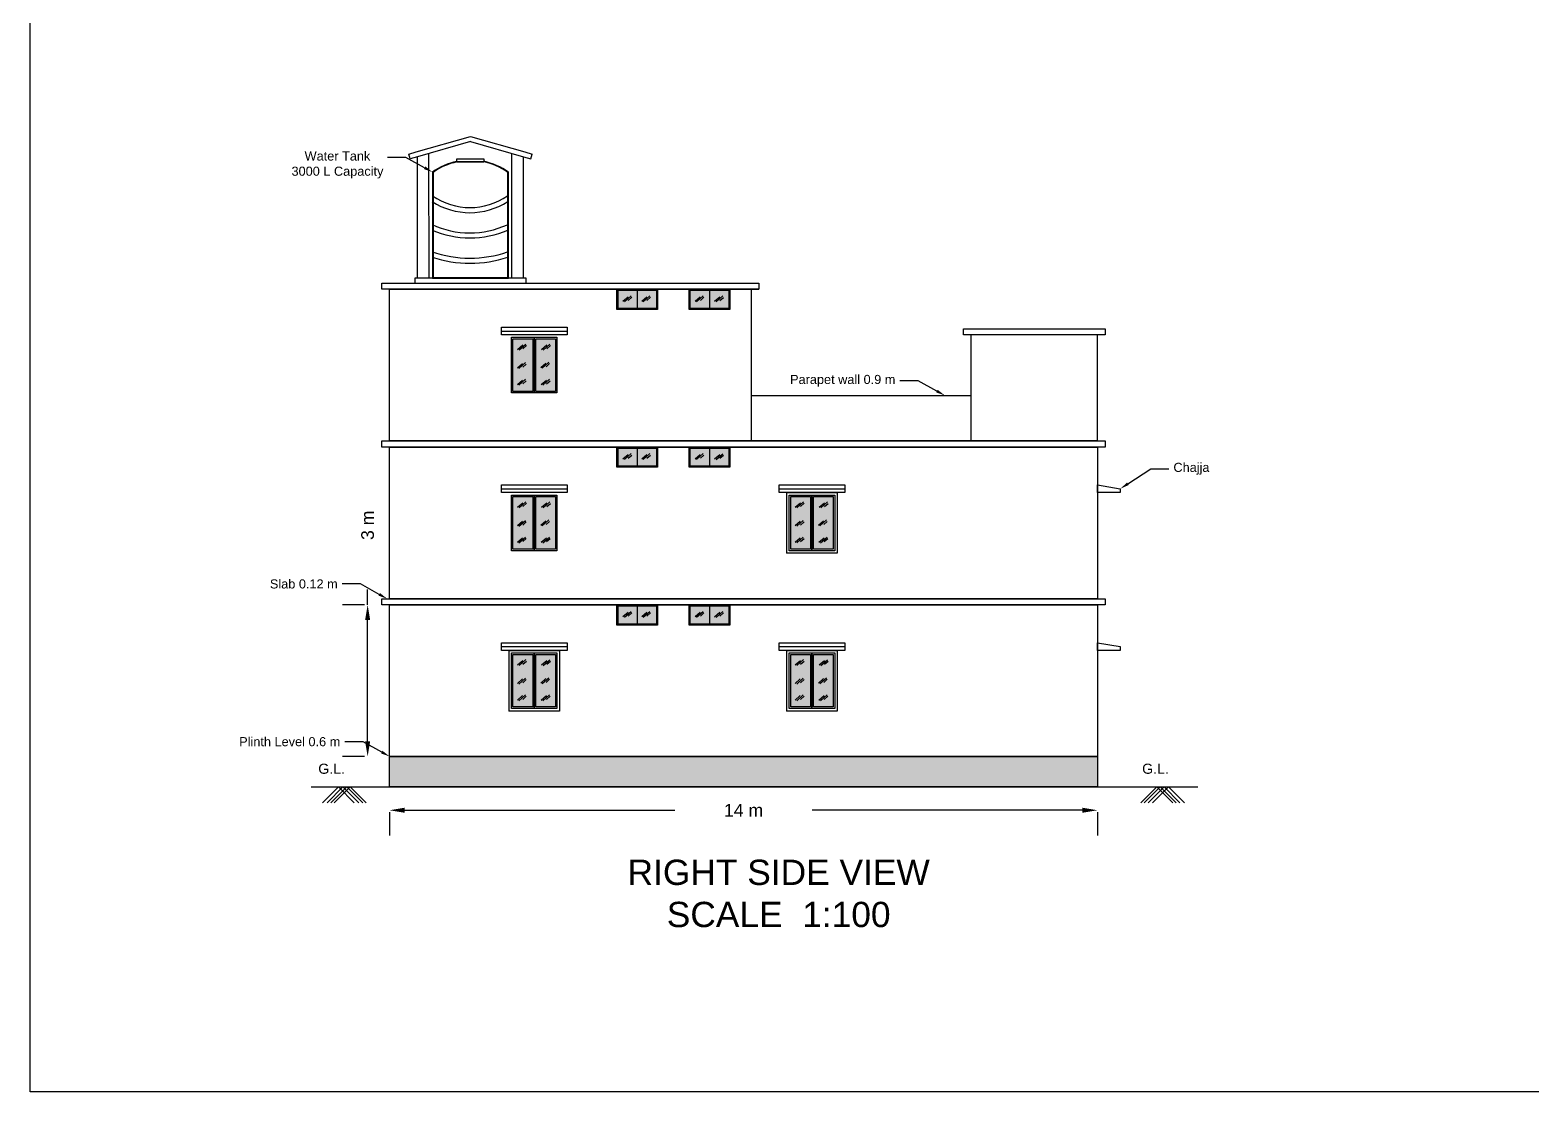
# Model space of a CAD drawing. Header units: metres. Extents: x 110.99 to 114.47, y 64.05 to 69.57.
# Drawn here: x 111.9794 to 112.2764, y 66.685 to 66.895 of the extents above; entities that cross this region are included whole.
import ezdxf
from ezdxf import colors
from ezdxf.entities.mleader import LeaderData, LeaderLine
from ezdxf.math import Vec2, Vec3

# ---------------------------------------------------------------- set-up
doc = ezdxf.new("R2010")
doc.units = ezdxf.units.M
doc.header["$MEASUREMENT"] = 0
for name, color, linetype in [('1.WALL', 7, 'Continuous'), ('3.WINDOW', 4, 'Continuous'), ('8.TEXT', 7, 'Continuous'), ('DIMENSION', 9, 'Continuous'), ('SCALE', 3, 'Continuous'), ('SECTION LINE', 3, 'Continuous')]:
    doc.layers.add(name, color=color, linetype=linetype)
doc.styles.get("Standard").update_dxf_attribs({"font": 'arial.ttf'})
doc.dimstyles.new('ISO-25', dxfattribs={"dimtxt": 0.0025, "dimasz": 0.003, "dimexe": 0.005, "dimexo": 0.005, "dimgap": 0.01, "dimtad": 0, "dimdsep": 46, "dimtxsty": 'Standard', "dimcen": 2.5, "dimadec": 0, "dimazin": 0, "dimtfac": 1, "dimtmove": 0, "dimatfit": 3, "dimfxl": 1, "dimarcsym": 0})

# ---------------------------------------------------------------- blocks, each defined once
blk = doc.blocks.new('*D124')
at = {"layer": '1.WALL', "color": 0, "linetype": 'Continuous', "lineweight": -2, "transparency": 16777216}
for p, q in [((112.0461254224618, 66.78134805730639), (112.0461254224618, 66.78434805730639)), ((112.0454924027814, 66.78134805730639), (112.0411254224618, 66.78134805730639)), ((112.0461254224618, 66.75434805730639), (112.0461254224618, 66.77834805730639)), ((112.0454924027814, 66.75134805730639), (112.0411254224618, 66.75134805730639))]:
    blk.add_line(p, q, dxfattribs=at)
at = {"layer": '1.WALL', "color": 0, "linetype": 'Continuous', "transparency": 16777216}
for points in [[(112.0456254224618, 66.77834805730639), (112.0466254224618, 66.77834805730639), (112.0461254224618, 66.78134805730639)], [(112.0456254224618, 66.75434805730639), (112.0466254224618, 66.75434805730639), (112.0461254224618, 66.75134805730639)]]:
    blk.add_solid(points, dxfattribs=at)
at = {"layer": 'Defpoints', "color": 0, "linetype": 'Continuous', "transparency": 16777216}
for p in [(112.0461254224618, 66.78134805730639), (112.0504924027814, 66.78134805730639), (112.0504924027814, 66.75134805730639)]:
    blk.add_point(p, dxfattribs=at)
at = {"layer": '1.WALL', "color": 0, "linetype": 'Continuous', "transparency": 16777216, "insert": (112.0461254224617, 66.79707315962558), "char_height": 0.0025, "attachment_point": 5, "rotation": 90}
blk.add_mtext('3 m', dxfattribs=at)
blk = doc.blocks.new('*D125')
at = {"layer": '1.WALL', "color": 0, "linetype": 'Continuous', "lineweight": -2, "transparency": 16777216}
for p, q in [((112.0504632883661, 66.74034805730636), (112.0504632883661, 66.73572380501622)), ((112.0534632883661, 66.74072380501622), (112.1068838204261, 66.74072380501622)), ((112.1874632883661, 66.74072380501622), (112.1340427563061, 66.74072380501622)), ((112.1904632883661, 66.74034805730636), (112.1904632883661, 66.73572380501622))]:
    blk.add_line(p, q, dxfattribs=at)
at = {"layer": '1.WALL', "color": 0, "linetype": 'Continuous', "transparency": 16777216}
for points in [[(112.0534632883661, 66.74122380501622), (112.0534632883661, 66.74022380501621), (112.0504632883661, 66.74072380501622)], [(112.1874632883661, 66.74122380501622), (112.1874632883661, 66.74022380501621), (112.1904632883661, 66.74072380501622)]]:
    blk.add_solid(points, dxfattribs=at)
at = {"layer": 'Defpoints', "color": 0, "linetype": 'Continuous', "transparency": 16777216}
for p in [(112.0504632883661, 66.74534805730636), (112.1904632883661, 66.74534805730636), (112.1904632883661, 66.74072380501622)]:
    blk.add_point(p, dxfattribs=at)
at = {"layer": '1.WALL', "color": 0, "linetype": 'Continuous', "transparency": 16777216, "insert": (112.1204632883661, 66.74072380501622), "char_height": 0.0025, "attachment_point": 5}
blk.add_mtext('14 m', dxfattribs=at)

msp = doc.modelspace()

# ---------------------------------------------------------------- hatches: boundary and pattern name
at = {"linetype": 'Continuous', "true_color": 0xcd6928}
h = msp.add_hatch(dxfattribs=at)
h.set_pattern_fill('GRAVEL', color=32, scale=0.003, style=0)
h.set_pattern_definition([(228.012787504, (111.7647350638719, 66.39968722948402), (-0.02400000000000019, -0.02700000000000001), [0.000403608, -0.0399572641412211]), (184.969740728, (111.7644650638719, 66.399387229484), (0.03599999999999993, 0.003000000000000105), [0.000692604, -0.06856777428368999]), (132.510447078, (111.7637750638718, 66.39932722948402), (0.03000000000000035, -0.03299999999999959), [0.000488364, -0.0483480977882991]), (267.273689006, (111.7626050638718, 66.398577229484), (0.003000000000000072, 0.06000000000000005), [0.0006307139999999972, -0.06244067412488682]), (292.833654178, (111.7625750638719, 66.397947229484), (-0.01499999999999996, 0.03600000000000009), [0.0006184649999999981, -0.06122811938426472]), (357.273689006, (111.7628150638718, 66.39737722948402), (-0.06000000000000005, 0.003000000000000076), [0.0006307139999999972, -0.06244067412488682]), (37.69424046670001, (111.7634450638718, 66.39734722948401), (-0.03899999999999999, -0.02999999999999992), [0.0008340869999999998, -0.082574545646748]), (72.2553283749, (111.7641050638719, 66.397857229484), (0.02100000000000008, 0.066), [0.0007874639999999973, -0.07795896449043996]), (121.429565615, (111.7643450638718, 66.39860722948401), (-0.02400000000000006, 0.03899999999999996), [0.0006328500000000002, -0.06265221932918703]), (175.236358309, (111.7640150638719, 66.39914722948402), (0.03299999999999995, -0.003000000000000114), [0.000722496, -0.0354022877363769]), (222.397437798, (111.7632950638719, 66.399207229484), (-0.03599999999999989, -0.03299999999999991), [0.000934344, -0.09250012501438469]), (138.814074834, (111.7655750638719, 66.398547229484), (-0.0210000000000001, 0.018), [0.0003189029999999986, -0.03157153443820398]), (171.46923439, (111.7653350638718, 66.398757229484), (0.03899999999999999, -0.005999999999999985), [0.0006067109999999998, -0.06006453424847098]), (225, (111.7647350638719, 66.398847229484), (-3.33066907387547e-19, -0.002999999999999799), [0.0004242629999999999, -0.0038183776871193]), (203.198590514, (111.7645250638718, 66.399207229484), (0.01499999999999997, 0.005999999999999926), [0.000228474, -0.0226188453175917]), (291.801409486, (111.7643150638718, 66.399117229484), (-0.002999999999999052, 0.009000000000000308), [0.000323109, -0.0158323854214035]), (30.96375653209999, (111.7644350638718, 66.398817229484), (0.009000000000000159, 0.005999999999999939), [0.000524787, -0.0169680686845359]), (161.565051177, (111.7648850638718, 66.399087229484), (0.006000000000000034, -0.00299999999999993), [0.0003794729999999986, -0.009107359980505167]), (16.389540334, (111.7625750638719, 66.399117229484), (0.0299999999999999, 0.009000000000000131), [0.0005315999999999984, -0.05262853544000805]), (70.3461759419, (111.7630850638718, 66.399267229484), (-0.01200000000000366, -0.03300000000001019), [0.0004459829999999999, -0.04415222324195699]), (293.198590514, (111.7648850638718, 66.39968722948402), (-0.005999999999999911, 0.01499999999999997), [0.0004569449999999999, -0.0223903743175917]), (343.610459666, (111.7650650638718, 66.399267229484), (-0.0299999999999999, 0.009000000000000131), [0.0005315999999999981, -0.05262853544000681]), (339.44395478, (111.7625750638719, 66.39725722948401), (-0.01500000000000011, 0.006000000000000073), [0.000512639999999998, -0.02511937123595241]), (294.775140569, (111.7630550638718, 66.39707722948401), (-0.01500000000000002, 0.033), [0.000429534, -0.042523929189828]), (66.8014094864, (111.7649150638718, 66.396687229484), (0.005999999999999943, 0.01499999999999991), [0.0004569450000000001, -0.0223903743175917]), (17.3540246363, (111.7650950638718, 66.39710722948402), (-0.03899999999999993, -0.01199999999999989), [0.0005028930000000001, -0.04978627084272001]), (69.44395478040002, (111.7634450638718, 66.396687229484), (-0.006000000000000021, -0.01499999999999986), [0.000256319999999999, -0.02537569123595241]), (101.3099324739999, (111.7647350638719, 66.396687229484), (-0.002999999999999891, 0.01200000000000004), [0.00015297, -0.0151440885407784]), (165.963756532, (111.7647050638718, 66.39683722948402), (0.008999999999999876, -0.003000000000000004), [0.0006184650000000001, -0.0117508518768531]), (186.009005957, (111.7641050638719, 66.39698722948401), (0.03000000000000014, 0.002999999999999949), [0.0005731499999999999, -0.0567417695236284]), (303.690067526, (111.7644350638718, 66.398547229484), (-0.002999999999999961, 0.005999999999999958), [0.0004326659999999985, -0.01038398782639196]), (353.157226587, (111.7646750638718, 66.39818722948402), (0.05100000000000005, -0.006000000000000159), [0.000755382, -0.0747826878720849]), (60.9453959009, (111.7654250638718, 66.39809722948402), (-0.01199999999999993, -0.02099999999999993), [0.000308868, -0.030578022422961]), (90, (111.7655750638719, 66.39836722948402), (-0.002999999999999999, 0.003), [0.00018, -0.00282]), (120.256437164, (111.7640450638718, 66.39707722948401), (0.01200000000000003, -0.02100000000000002), [0.0004167719999999999, -0.0412605599683494]), (48.01278750419999, (111.7638350638719, 66.39743722948401), (0.024, 0.02699999999999993), [0.0008072159999999999, -0.03955365614122109]), (0, (111.7643750638719, 66.398037229484), (0.003, 0.003), [0.00078, -0.00222]), (325.3048464690001, (111.7651550638718, 66.398037229484), (0.03000000000000042, -0.02099999999999947), [0.0004743419999999987, -0.04695982290252582]), (254.054604099, (111.7655450638718, 66.397767229484), (-0.003000000000000113, -0.01200000000000001), [0.000436806, -0.02140352366784149]), (207.645975364, (111.7654250638718, 66.39734722948401), (-0.05699999999999985, -0.03000000000000014), [0.0007111950000000001, -0.07040842254677819]), (175.42607874, (111.7647950638718, 66.39701722948402), (-0.03899999999999986, 0.003000000000000004), [0.0007523970000000001, -0.0744872202239067])])
h.paths.add_polyline_path([(112.1904632883661, 66.74534805730636), (112.1904632883661, 66.75134805730636), (112.0504632883661, 66.75134805730636), (112.0504632883661, 66.74534805730636)])
at = {"layer": 'DIMENSION', "linetype": 'Continuous'}
h = msp.add_hatch(color=7, dxfattribs=at)
h.set_gradient(color1=(0, 255, 255), color2=(122, 175, 223), tint=1, name='INVCYLINDER')
h.paths.add_polyline_path([(112.0994346018963, 66.84354805730635), (112.0956346018963, 66.84354805730635), (112.0956346018963, 66.83994805730634), (112.0994346018963, 66.83994805730634)])
h.paths.add_polyline_path([(112.1032346018963, 66.84354805730635), (112.0994346018963, 66.84354805730635), (112.0994346018963, 66.83994805730634), (112.1032346018963, 66.83994805730634)])
h.paths.add_polyline_path([(112.1137335744319, 66.84354805730635), (112.1099335744319, 66.84354805730635), (112.1099335744319, 66.83994805730634), (112.1137335744319, 66.83994805730634)])
h.paths.add_polyline_path([(112.1175335744319, 66.84354805730635), (112.1137335744319, 66.84354805730635), (112.1137335744319, 66.83994805730634), (112.1175335744319, 66.83994805730634)])
h = msp.add_hatch(color=7, dxfattribs=at)
h.set_gradient(color1=(0, 255, 255), color2=(122, 175, 223), tint=1, name='INVCYLINDER')
h.paths.add_polyline_path([(112.0994346018963, 66.81234805730635), (112.0956346018963, 66.81234805730635), (112.0956346018963, 66.80874805730636), (112.0994346018963, 66.80874805730636)])
h.paths.add_polyline_path([(112.1032346018963, 66.81234805730635), (112.0994346018963, 66.81234805730635), (112.0994346018963, 66.80874805730636), (112.1032346018963, 66.80874805730636)])
h.paths.add_polyline_path([(112.1137335744319, 66.81234805730635), (112.1099335744319, 66.81234805730635), (112.1099335744319, 66.80874805730636), (112.1137335744319, 66.80874805730636)])
h.paths.add_polyline_path([(112.1175335744319, 66.81234805730635), (112.1137335744319, 66.81234805730635), (112.1137335744319, 66.80874805730636), (112.1175335744319, 66.80874805730636)])
h = msp.add_hatch(color=7, dxfattribs=at)
h.set_gradient(color1=(0, 255, 255), color2=(122, 175, 223), tint=1, name='INVCYLINDER')
h.paths.add_polyline_path([(112.0994346018963, 66.78114805730635), (112.0956346018963, 66.78114805730635), (112.0956346018963, 66.77754805730635), (112.0994346018963, 66.77754805730635)])
h.paths.add_polyline_path([(112.1032346018963, 66.78114805730635), (112.0994346018963, 66.78114805730635), (112.0994346018963, 66.77754805730635), (112.1032346018963, 66.77754805730635)])
h.paths.add_polyline_path([(112.1137335744319, 66.78114805730635), (112.1099335744319, 66.78114805730635), (112.1099335744319, 66.77754805730635), (112.1137335744319, 66.77754805730635)])
h.paths.add_polyline_path([(112.1175335744319, 66.78114805730635), (112.1137335744319, 66.78114805730635), (112.1137335744319, 66.77754805730635), (112.1175335744319, 66.77754805730635)])
at = {"layer": 'SECTION LINE'}
h = msp.add_hatch(color=7, dxfattribs=at)
h.set_gradient(color1=(0, 255, 255), color2=(122, 175, 223), tint=1, name='INVCYLINDER')
h.paths.add_polyline_path([(112.0787632883661, 66.83394805730634), (112.0748632883661, 66.83394805730634), (112.0748632883661, 66.82354805730635), (112.0787632883661, 66.82354805730635)])
h.paths.add_polyline_path([(112.0832632883661, 66.83394805730634), (112.0793632883661, 66.83394805730634), (112.0793632883661, 66.82354805730635), (112.0832632883661, 66.82354805730635)])
h = msp.add_hatch(color=7, dxfattribs=at)
h.set_gradient(color1=(0, 255, 255), color2=(122, 175, 223), tint=1, name='INVCYLINDER')
h.paths.add_polyline_path([(112.0787632883661, 66.80274805730633), (112.0748632883661, 66.80274805730633), (112.0748632883661, 66.79234805730636), (112.0787632883661, 66.79234805730636)])
h.paths.add_polyline_path([(112.0832632883661, 66.80274805730633), (112.0793632883661, 66.80274805730633), (112.0793632883661, 66.79234805730636), (112.0832632883661, 66.79234805730636)])
h = msp.add_hatch(color=7, dxfattribs=at)
h.set_gradient(color1=(0, 255, 255), color2=(122, 175, 223), tint=1, name='INVCYLINDER')
h.paths.add_polyline_path([(112.1336788383967, 66.80274805730633), (112.1297788383967, 66.80274805730633), (112.1297788383967, 66.79234805730636), (112.1336788383967, 66.79234805730636)])
h.paths.add_polyline_path([(112.1381788383967, 66.80274805730633), (112.1342788383967, 66.80274805730633), (112.1342788383967, 66.79234805730636), (112.1381788383967, 66.79234805730636)])
h = msp.add_hatch(color=7, dxfattribs=at)
h.set_gradient(color1=(0, 255, 255), color2=(122, 175, 223), tint=1, name='INVCYLINDER')
h.paths.add_polyline_path([(112.0787632883661, 66.77154805730635), (112.0748632883661, 66.77154805730635), (112.0748632883661, 66.76114805730634), (112.0787632883661, 66.76114805730634)])
h.paths.add_polyline_path([(112.0832632883661, 66.77154805730635), (112.0793632883661, 66.77154805730635), (112.0793632883661, 66.76114805730634), (112.0832632883661, 66.76114805730634)])
h = msp.add_hatch(color=7, dxfattribs=at)
h.set_gradient(color1=(0, 255, 255), color2=(122, 175, 223), tint=1, name='INVCYLINDER')
h.paths.add_polyline_path([(112.1336788383967, 66.77154805730635), (112.1297788383967, 66.77154805730635), (112.1297788383967, 66.76114805730634), (112.1336788383967, 66.76114805730634)])
h.paths.add_polyline_path([(112.1381788383967, 66.77154805730635), (112.1342788383967, 66.77154805730635), (112.1342788383967, 66.76114805730634), (112.1381788383967, 66.76114805730634)])

# ---------------------------------------------------------------- linework, layer by layer
at = {"color": 7}
for p, q in [((112.0725632883661, 66.83549805730635), (112.0855632883661, 66.83549805730635)), ((112.0725632883661, 66.80429805730634), (112.0855632883661, 66.80429805730634)), ((112.1274788383967, 66.80429805730634), (112.1404788383967, 66.80429805730634)), ((112.0725632883661, 66.77309805730636), (112.0855632883661, 66.77309805730636)), ((112.1274788383967, 66.77309805730636), (112.1404788383967, 66.77309805730636))]:
    msp.add_line(p, q, dxfattribs=at)
at = {"color": 7, "linetype": 'Continuous'}
msp.add_line((112.1904632883661, 66.81374805730636), (112.1904632883661, 66.83474805730636), dxfattribs=at)
at = {"linetype": 'Continuous'}
msp.add_line((112.0412457417413, 66.74534805730636), (112.2036056648316, 66.74534805730636), dxfattribs=at)
at = {"layer": '1.WALL', "color": 7}
for p, q in [((112.0545210024446, 66.8695359756145), (112.0542462813168, 66.87049749956215)), ((112.0559632883661, 66.84594805730634), (112.0559632883661, 66.86994805730635)), ((112.0582632883661, 66.84594805730634), (112.0582440174869, 66.87059969419799)), ((112.0637582410666, 66.86953685356475), (112.0690762100459, 66.8695555554918)), ((112.0690762100459, 66.8695555554918), (112.0690779684062, 66.86905555858364)), ((112.0746632883661, 66.84594805730634), (112.074617405199, 66.8706183096398)), ((112.0769632883661, 66.84594805730634), (112.0769632883661, 66.86994805730635)), ((112.0784055742876, 66.8695359756145), (112.0786802954155, 66.87049749956215)), ((112.0589632883661, 66.8669139848892), (112.0589632883661, 66.84594805730634)), ((112.0590632883661, 66.8668624936673), (112.0590632883661, 66.84604805730635)), ((112.0637599994269, 66.86903685665659), (112.0637582410666, 66.86953685356475)), ((112.0637599994269, 66.86903685665659), (112.0690779684062, 66.86905555858364)), ((112.063760351099, 66.86893685727496), (112.0690783200783, 66.868955559202)), ((112.0738632883661, 66.84604805730635), (112.0738632883661, 66.8668624936673)), ((112.0739632883661, 66.84594805730634), (112.0739632883661, 66.8669139848892)), ((112.0589632883661, 66.84594805730634), (112.0739632883661, 66.84594805730634)), ((112.0590632883661, 66.84604805730635), (112.0738632883661, 66.84604805730635)), ((112.0774632883661, 66.84594805730634), (112.0769632883661, 66.84594805730634))]:
    msp.add_line(p, q, dxfattribs=at)
for points in [[(112.0542462813168, 66.87049749956215), (112.0556885672382, 66.870909581254), (112.0664632883661, 66.87398807300482), (112.077238009494, 66.870909581254), (112.0786802954155, 66.87049749956215)], [(112.0664632883661, 66.87294805730636), (112.0559632883661, 66.86994805730635), (112.0545210024446, 66.8695359756145)], [(112.0664632883661, 66.87294805730636), (112.0769632883661, 66.86994805730635), (112.0784055742876, 66.8695359756145)]]:
    msp.add_lwpolyline(points, dxfattribs=at)
msp.add_lwpolyline([(112.0554632883661, 66.84494805730635), (112.0774632883661, 66.84494805730635), (112.0774632883661, 66.84594805730634), (112.0554632883661, 66.84594805730634)], close=True, dxfattribs=at)
for radius, start, end in [(0.01287577726466317, 102.1195108961592, 125.6258042747428), (0.01277577726466317, 102.1195108961592, 125.3957789098144), (0.01277577726466317, 54.60422109018555, 78.2834764380754), (0.01287577726466317, 54.37419572525724, 78.2834764380754)]:
    msp.add_arc((112.0664632883661, 66.85644805730635), radius, start, end, dxfattribs=at)
at = {"layer": '1.WALL', "color": 7, "lineweight": 25}
for radius, start, end in [(0.01377577726466317, 237.0140138776956, 302.9859861223043), (0.01277577726466317, 234.6042210901856, 305.395778909814), (0.01777577726466409, 245.0439787862045, 294.6010115980743), (0.01877577726466409, 246.4561476752042, 293.5438523247958), (0.02277577726466317, 250.7738751970029, 288.9599155358226), (0.02377577726466317, 251.6121930549448, 288.3878069450552)]:
    msp.add_arc((112.0663632883661, 66.87267412413487), radius, start, end, dxfattribs=at)
at = {"layer": '3.WINDOW', "color": 7}
for p, q in [((112.0966034619958, 66.84140684353001), (112.0976104776704, 66.84228441496874)), ((112.096898959967, 66.84128857252544), (112.0982092382247, 66.84244908482314)), ((112.0976456227558, 66.84153554074948), (112.0983482179666, 66.8421674015441)), ((112.1003177166264, 66.84140684353001), (112.101324732301, 66.84228441496874)), ((112.1006132145976, 66.84128857252544), (112.1019234928553, 66.84244908482314)), ((112.1013598773864, 66.84153554074948), (112.1020624725972, 66.8421674015441)), ((112.1108829373318, 66.84140684353001), (112.1118899530064, 66.84228441496874)), ((112.111178435303, 66.84128857252544), (112.1124887135607, 66.84244908482314)), ((112.1119250980918, 66.84153554074948), (112.1126276933026, 66.8421674015441)), ((112.1147349020093, 66.8413894860025), (112.1157419176839, 66.84226705744123)), ((112.1150303999805, 66.84127121499793), (112.1163406782382, 66.84243172729563)), ((112.1157770627693, 66.84151818322198), (112.1164796579801, 66.84215004401659)), ((112.0757817100084, 66.83187193701954), (112.076788725683, 66.83274950845829)), ((112.0760772079796, 66.83175366601499), (112.0773874862373, 66.83291417831268)), ((112.0768238707684, 66.83200063423902), (112.0775264659792, 66.83263249503365)), ((112.0805223290973, 66.83185472572228), (112.081529344772, 66.83273229716102)), ((112.0808178270686, 66.83173645471771), (112.0821281053263, 66.83289696701542)), ((112.0815644898574, 66.83198342294175), (112.0822670850682, 66.83261528373637)), ((112.0757603062427, 66.82820360563929), (112.0767673219173, 66.82908117707802)), ((112.0760558042139, 66.82808533463472), (112.0773660824716, 66.82924584693242)), ((112.0768024670028, 66.82833230285877), (112.0775050622135, 66.82896416365338)), ((112.080362651266, 66.82828607216206), (112.0813696669406, 66.82916364360081)), ((112.0806581492373, 66.8281678011575), (112.081968427495, 66.82932831345519)), ((112.0814048120261, 66.82841476938154), (112.0821074072369, 66.82904663017618)), ((112.0757603062427, 66.82491162698459), (112.0767673219173, 66.82578919842334)), ((112.0760558042139, 66.82479335598002), (112.0773660824716, 66.82595386827772)), ((112.0768024670028, 66.82504032420405), (112.0775050622135, 66.8256721849987)), ((112.080454174926, 66.82491162698459), (112.0814611906006, 66.82578919842334)), ((112.0807496728972, 66.82479335598002), (112.0820599511549, 66.82595386827772)), ((112.0814963356861, 66.82504032420405), (112.0821989308968, 66.8256721849987)), ((112.0966034619958, 66.81020684353001), (112.0976104776704, 66.81108441496875)), ((112.096898959967, 66.81008857252544), (112.0982092382247, 66.81124908482315)), ((112.0976456227558, 66.81033554074948), (112.0983482179666, 66.8109674015441)), ((112.1003177166264, 66.81020684353001), (112.101324732301, 66.81108441496875)), ((112.1006132145976, 66.81008857252544), (112.1019234928553, 66.81124908482315)), ((112.1013598773864, 66.81033554074948), (112.1020624725972, 66.8109674015441)), ((112.1108829373318, 66.81020684353001), (112.1118899530064, 66.81108441496875)), ((112.111178435303, 66.81008857252544), (112.1124887135607, 66.81124908482315)), ((112.1119250980918, 66.81033554074948), (112.1126276933026, 66.8109674015441)), ((112.1147349020093, 66.8101894860025), (112.1157419176839, 66.81106705744124)), ((112.1150303999805, 66.81007121499793), (112.1163406782382, 66.81123172729563)), ((112.1157770627693, 66.81031818322197), (112.1164796579801, 66.8109500440166)), ((112.0757817100084, 66.80067193701953), (112.076788725683, 66.8015495084583)), ((112.0760772079796, 66.80055366601499), (112.0773874862373, 66.80171417831266)), ((112.0768238707684, 66.80080063423901), (112.0775264659792, 66.80143249503365)), ((112.0805223290973, 66.80065472572227), (112.081529344772, 66.801532297161)), ((112.0808178270686, 66.8005364547177), (112.0821281053263, 66.8016969670154)), ((112.0815644898574, 66.80078342294175), (112.0822670850682, 66.80141528373636)), ((112.1289788383967, 66.80354805730636), (112.1289788383967, 66.79154805730636)), ((112.130697260039, 66.80067193701953), (112.1317042757137, 66.8015495084583)), ((112.1309927580103, 66.80055366601499), (112.132303036268, 66.80171417831266)), ((112.1317394207991, 66.80080063423901), (112.1324420160099, 66.80143249503365)), ((112.135437879128, 66.80065472572227), (112.1364448948026, 66.801532297161)), ((112.1357333770992, 66.8005364547177), (112.1370436553569, 66.8016969670154)), ((112.136480039888, 66.80078342294175), (112.1371826350988, 66.80141528373636)), ((112.0757603062427, 66.79700360563928), (112.0767673219173, 66.79788117707801)), ((112.0760558042139, 66.79688533463471), (112.0773660824716, 66.79804584693241)), ((112.0768024670028, 66.79713230285876), (112.0775050622135, 66.79776416365337)), ((112.080362651266, 66.79708607216205), (112.0813696669406, 66.79796364360081)), ((112.0806581492373, 66.7969678011575), (112.081968427495, 66.79812831345518)), ((112.0814048120261, 66.79721476938153), (112.0821074072369, 66.79784663017617)), ((112.1306758562734, 66.79700360563928), (112.131682871948, 66.79788117707801)), ((112.1309713542446, 66.79688533463471), (112.1322816325023, 66.79804584693241)), ((112.1317180170334, 66.79713230285876), (112.1324206122442, 66.79776416365337)), ((112.1352782012967, 66.79708607216205), (112.1362852169713, 66.79796364360081)), ((112.1355736992679, 66.7969678011575), (112.1368839775256, 66.79812831345518)), ((112.1363203620567, 66.79721476938153), (112.1370229572675, 66.79784663017617)), ((112.0757603062427, 66.79371162698459), (112.0767673219173, 66.79458919842332)), ((112.0760558042139, 66.79359335598002), (112.0773660824716, 66.79475386827772)), ((112.0768024670028, 66.79384032420404), (112.0775050622135, 66.79447218499868)), ((112.080454174926, 66.79371162698459), (112.0814611906006, 66.79458919842332)), ((112.0807496728972, 66.79359335598002), (112.0820599511549, 66.79475386827772)), ((112.0814963356861, 66.79384032420404), (112.0821989308968, 66.79447218499868)), ((112.1306758562734, 66.79371162698459), (112.131682871948, 66.79458919842332)), ((112.1309713542446, 66.79359335598002), (112.1322816325023, 66.79475386827772)), ((112.1317180170334, 66.79384032420404), (112.1324206122442, 66.79447218499868)), ((112.1353697249567, 66.79371162698459), (112.1363767406313, 66.79458919842332)), ((112.1356652229279, 66.79359335598002), (112.1369755011856, 66.79475386827772)), ((112.1364118857167, 66.79384032420404), (112.1371144809275, 66.79447218499868)), ((112.0966034619958, 66.77900684353001), (112.0976104776704, 66.77988441496875)), ((112.096898959967, 66.77888857252545), (112.0982092382247, 66.78004908482315)), ((112.0976456227558, 66.77913554074948), (112.0983482179666, 66.7797674015441)), ((112.1003177166264, 66.77900684353001), (112.101324732301, 66.77988441496875)), ((112.1006132145976, 66.77888857252545), (112.1019234928553, 66.78004908482315)), ((112.1013598773864, 66.77913554074948), (112.1020624725972, 66.7797674015441)), ((112.1108829373318, 66.77900684353001), (112.1118899530064, 66.77988441496875)), ((112.111178435303, 66.77888857252545), (112.1124887135607, 66.78004908482315)), ((112.1119250980918, 66.77913554074948), (112.1126276933026, 66.7797674015441)), ((112.1147349020093, 66.7789894860025), (112.1157419176839, 66.77986705744124)), ((112.1150303999805, 66.77887121499793), (112.1163406782382, 66.78003172729564)), ((112.1157770627693, 66.77911818322197), (112.1164796579801, 66.7797500440166)), ((112.0740632883661, 66.77234805730635), (112.0740632883661, 66.76034805730635)), ((112.1289788383967, 66.77234805730635), (112.1289788383967, 66.76034805730635)), ((112.0757817100084, 66.76947193701955), (112.076788725683, 66.77034950845828)), ((112.0760772079796, 66.76935366601498), (112.0773874862373, 66.77051417831268)), ((112.0768238707684, 66.76960063423903), (112.0775264659792, 66.77023249503364)), ((112.0805223290973, 66.76945472572228), (112.081529344772, 66.77033229716102)), ((112.0808178270686, 66.76933645471772), (112.0821281053263, 66.77049696701542)), ((112.0815644898574, 66.76958342294174), (112.0822670850682, 66.77021528373638)), ((112.130697260039, 66.76947193701955), (112.1317042757137, 66.77034950845828)), ((112.1309927580103, 66.76935366601498), (112.132303036268, 66.77051417831268)), ((112.1317394207991, 66.76960063423903), (112.1324420160099, 66.77023249503364)), ((112.135437879128, 66.76945472572228), (112.1364448948026, 66.77033229716102)), ((112.1357333770992, 66.76933645471772), (112.1370436553569, 66.77049696701542)), ((112.136480039888, 66.76958342294174), (112.1371826350988, 66.77021528373638)), ((112.0757603062427, 66.76580360563929), (112.0767673219173, 66.76668117707803)), ((112.0760558042139, 66.76568533463472), (112.0773660824716, 66.76684584693243)), ((112.0768024670028, 66.76593230285877), (112.0775050622135, 66.76656416365338)), ((112.080362651266, 66.76588607216206), (112.0813696669406, 66.7667636436008)), ((112.0806581492373, 66.7657678011575), (112.081968427495, 66.7669283134552)), ((112.0814048120261, 66.76601476938154), (112.0821074072369, 66.76664663017618)), ((112.1306758562734, 66.76580360563929), (112.131682871948, 66.76668117707803)), ((112.1309713542446, 66.76568533463472), (112.1322816325023, 66.76684584693243)), ((112.1317180170334, 66.76593230285877), (112.1324206122442, 66.76656416365338)), ((112.1352782012967, 66.76588607216206), (112.1362852169713, 66.7667636436008)), ((112.1355736992679, 66.7657678011575), (112.1368839775256, 66.7669283134552)), ((112.1363203620567, 66.76601476938154), (112.1370229572675, 66.76664663017618)), ((112.0757603062427, 66.76251162698458), (112.0767673219173, 66.76338919842334)), ((112.0760558042139, 66.76239335598001), (112.0773660824716, 66.76355386827771)), ((112.0768024670028, 66.76264032420406), (112.0775050622135, 66.7632721849987)), ((112.080454174926, 66.76251162698458), (112.0814611906006, 66.76338919842334)), ((112.0807496728972, 66.76239335598001), (112.0820599511549, 66.76355386827771)), ((112.0814963356861, 66.76264032420406), (112.0821989308968, 66.7632721849987)), ((112.1306758562734, 66.76251162698458), (112.131682871948, 66.76338919842334)), ((112.1309713542446, 66.76239335598001), (112.1322816325023, 66.76355386827771)), ((112.1317180170334, 66.76264032420406), (112.1324206122442, 66.7632721849987)), ((112.1353697249567, 66.76251162698458), (112.1363767406313, 66.76338919842334)), ((112.1356652229279, 66.76239335598001), (112.1369755011856, 66.76355386827771)), ((112.1364118857167, 66.76264032420406), (112.1371144809275, 66.7632721849987))]:
    msp.add_line(p, q, dxfattribs=at)
for points in [[(112.0725632883661, 66.83624805730636), (112.0855632883661, 66.83624805730636), (112.0855632883661, 66.83474805730636), (112.0725632883661, 66.83474805730636)], [(112.0745632883661, 66.83424805730635), (112.0835632883661, 66.83424805730635), (112.0835632883661, 66.82324805730636), (112.0745632883661, 66.82324805730636)], [(112.0745632883661, 66.83424805730635), (112.0790632883661, 66.83424805730635), (112.0790632883661, 66.82324805730636), (112.0745632883661, 66.82324805730636)], [(112.0748632883661, 66.83394805730634), (112.0787632883661, 66.83394805730634), (112.0787632883661, 66.82354805730635), (112.0748632883661, 66.82354805730635)], [(112.0790632883661, 66.83424805730635), (112.0835632883661, 66.83424805730635), (112.0835632883661, 66.82324805730636), (112.0790632883661, 66.82324805730636)], [(112.0793632883661, 66.83394805730634), (112.0832632883661, 66.83394805730634), (112.0832632883661, 66.82354805730635), (112.0793632883661, 66.82354805730635)], [(112.0725632883661, 66.80504805730635), (112.0855632883661, 66.80504805730635), (112.0855632883661, 66.80354805730636), (112.0725632883661, 66.80354805730636)], [(112.1274788383967, 66.80504805730635), (112.1404788383967, 66.80504805730635), (112.1404788383967, 66.80354805730636), (112.1274788383967, 66.80354805730636)], [(112.0745632883661, 66.80304805730634), (112.0835632883661, 66.80304805730634), (112.0835632883661, 66.79204805730635), (112.0745632883661, 66.79204805730635)], [(112.0745632883661, 66.80304805730634), (112.0790632883661, 66.80304805730634), (112.0790632883661, 66.79204805730635), (112.0745632883661, 66.79204805730635)], [(112.0748632883661, 66.80274805730633), (112.0787632883661, 66.80274805730633), (112.0787632883661, 66.79234805730636), (112.0748632883661, 66.79234805730636)], [(112.0790632883661, 66.80304805730634), (112.0835632883661, 66.80304805730634), (112.0835632883661, 66.79204805730635), (112.0790632883661, 66.79204805730635)], [(112.0793632883661, 66.80274805730633), (112.0832632883661, 66.80274805730633), (112.0832632883661, 66.79234805730636), (112.0793632883661, 66.79234805730636)], [(112.1294788383968, 66.80304805730634), (112.1384788383968, 66.80304805730634), (112.1384788383968, 66.79204805730635), (112.1294788383968, 66.79204805730635)], [(112.1294788383968, 66.80304805730634), (112.1339788383967, 66.80304805730634), (112.1339788383967, 66.79204805730635), (112.1294788383968, 66.79204805730635)], [(112.1297788383967, 66.80274805730633), (112.1336788383967, 66.80274805730633), (112.1336788383967, 66.79234805730636), (112.1297788383967, 66.79234805730636)], [(112.1339788383967, 66.80304805730634), (112.1384788383968, 66.80304805730634), (112.1384788383968, 66.79204805730635), (112.1339788383967, 66.79204805730635)], [(112.1342788383967, 66.80274805730633), (112.1381788383967, 66.80274805730633), (112.1381788383967, 66.79234805730636), (112.1342788383967, 66.79234805730636)], [(112.0725632883661, 66.77384805730637), (112.0855632883661, 66.77384805730637), (112.0855632883661, 66.77234805730635), (112.0725632883661, 66.77234805730635)], [(112.0745632883661, 66.77184805730636), (112.0835632883661, 66.77184805730636), (112.0835632883661, 66.76084805730636), (112.0745632883661, 66.76084805730636)], [(112.0745632883661, 66.77184805730636), (112.0790632883661, 66.77184805730636), (112.0790632883661, 66.76084805730636), (112.0745632883661, 66.76084805730636)], [(112.0748632883661, 66.77154805730635), (112.0787632883661, 66.77154805730635), (112.0787632883661, 66.76114805730634), (112.0748632883661, 66.76114805730634)], [(112.0790632883661, 66.77184805730636), (112.0835632883661, 66.77184805730636), (112.0835632883661, 66.76084805730636), (112.0790632883661, 66.76084805730636)], [(112.0793632883661, 66.77154805730635), (112.0832632883661, 66.77154805730635), (112.0832632883661, 66.76114805730634), (112.0793632883661, 66.76114805730634)], [(112.1274788383967, 66.77384805730637), (112.1404788383967, 66.77384805730637), (112.1404788383967, 66.77234805730635), (112.1274788383967, 66.77234805730635)], [(112.1294788383968, 66.77184805730636), (112.1384788383968, 66.77184805730636), (112.1384788383968, 66.76084805730636), (112.1294788383968, 66.76084805730636)], [(112.1294788383968, 66.77184805730636), (112.1339788383967, 66.77184805730636), (112.1339788383967, 66.76084805730636), (112.1294788383968, 66.76084805730636)], [(112.1297788383967, 66.77154805730635), (112.1336788383967, 66.77154805730635), (112.1336788383967, 66.76114805730634), (112.1297788383967, 66.76114805730634)], [(112.1339788383967, 66.77184805730636), (112.1384788383968, 66.77184805730636), (112.1384788383968, 66.76084805730636), (112.1339788383967, 66.76084805730636)], [(112.1342788383967, 66.77154805730635), (112.1381788383967, 66.77154805730635), (112.1381788383967, 66.76114805730634), (112.1342788383967, 66.76114805730634)]]:
    msp.add_lwpolyline(points, close=True, dxfattribs=at)
for points in [[(112.1289788383967, 66.80354805730636), (112.1389788383968, 66.80354805730636), (112.1389788383968, 66.79154805730636), (112.1289788383967, 66.79154805730636)], [(112.0740632883661, 66.77234805730635), (112.0840632883661, 66.77234805730635), (112.0840632883661, 66.76034805730635), (112.0740632883661, 66.76034805730635)], [(112.1289788383967, 66.77234805730635), (112.1389788383968, 66.77234805730635), (112.1389788383968, 66.76034805730635), (112.1289788383967, 66.76034805730635)]]:
    msp.add_lwpolyline(points, dxfattribs=at)
at = {"layer": 'DIMENSION', "color": 7, "linetype": 'Continuous'}
for p, q in [((112.0489632883661, 66.84374805730636), (112.0489632883661, 66.84494805730635)), ((112.0489632883661, 66.84494805730635), (112.1234632883661, 66.84494805730635)), ((112.1234632883661, 66.84374805730636), (112.0489632883661, 66.84374805730636)), ((112.0504632883661, 66.81374805730636), (112.0504632883661, 66.84374805730636)), ((112.0504632883661, 66.84374805730636), (112.1234632883661, 66.84374805730636)), ((112.0954346018963, 66.84374805730636), (112.1034346018963, 66.84374805730636)), ((112.0954346018963, 66.83974805730635), (112.0954346018963, 66.84374805730636)), ((112.0956346018963, 66.84354805730635), (112.1032346018963, 66.84354805730635)), ((112.0956346018963, 66.83994805730634), (112.0956346018963, 66.84354805730635)), ((112.0956346018963, 66.84354805730635), (112.0994346018963, 66.84354805730635)), ((112.0956346018963, 66.83994805730634), (112.0956346018963, 66.84354805730635)), ((112.0994346018963, 66.84354805730635), (112.0994346018963, 66.83994805730634)), ((112.1032346018963, 66.84354805730635), (112.1032346018963, 66.83994805730634)), ((112.1034346018963, 66.84374805730636), (112.1034346018963, 66.83974805730635)), ((112.1219632883661, 66.84374805730636), (112.1219632883661, 66.81374805730636)), ((112.1032346018963, 66.83994805730634), (112.0956346018963, 66.83994805730634)), ((112.0994346018963, 66.83994805730634), (112.0956346018963, 66.83994805730634)), ((112.1034346018963, 66.83974805730635), (112.0954346018963, 66.83974805730635)), ((112.1639632883661, 66.83474805730636), (112.1639632883661, 66.83594805730635)), ((112.1639632883661, 66.83594805730635), (112.1904632883661, 66.83594805730635)), ((112.1654632883661, 66.83474805730636), (112.1639632883661, 66.83474805730636)), ((112.1654632883661, 66.81374805730636), (112.1654632883661, 66.83474805730636)), ((112.1904632883661, 66.83474805730636), (112.1654632883661, 66.83474805730636)), ((112.1904632883661, 66.83594805730635), (112.1919632883661, 66.83594805730635)), ((112.1919632883661, 66.83474805730636), (112.1904632883661, 66.83474805730636)), ((112.1919632883661, 66.83594805730635), (112.1919632883661, 66.83474805730636)), ((112.1219632883661, 66.82274805730636), (112.1654632883661, 66.82274805730636)), ((112.1904632883661, 66.81374805730636), (112.0504632883661, 66.81374805730636)), ((112.1219632883661, 66.81374805730636), (112.1677632883661, 66.81374805730636)), ((112.1777632883661, 66.81374805730636), (112.1677632883661, 66.81374805730636)), ((112.1904632883661, 66.80504805730635), (112.1949632883661, 66.80429805730635)), ((112.1904632883661, 66.77384805730635), (112.1949632883661, 66.77309805730636))]:
    msp.add_line(p, q, dxfattribs=at)
at = {"layer": 'DIMENSION', "color": 252, "linetype": 'Continuous', "true_color": 0x939598}
msp.add_line((112.1234632883661, 66.84494805730635), (112.1234632883661, 66.84374805730636), dxfattribs=at)
at = {"layer": 'DIMENSION', "color": 7, "linetype": 'Continuous'}
for points in [[(112.1097335744319, 66.84374805730636), (112.1177335744319, 66.84374805730636), (112.1177335744319, 66.83974805730635), (112.1097335744319, 66.83974805730635)], [(112.1099335744319, 66.84354805730635), (112.1175335744319, 66.84354805730635), (112.1175335744319, 66.83994805730634), (112.1099335744319, 66.83994805730634)], [(112.1099335744319, 66.84354805730635), (112.1137335744319, 66.84354805730635), (112.1137335744319, 66.83994805730634), (112.1099335744319, 66.83994805730634)], [(112.0489632883661, 66.81374805730636), (112.1919632883661, 66.81374805730636), (112.1919632883661, 66.81254805730634), (112.0489632883661, 66.81254805730634)], [(112.0504632883661, 66.81254805730634), (112.1904632883661, 66.81254805730634), (112.1904632883661, 66.78254805730634), (112.0504632883661, 66.78254805730634)], [(112.0954346018963, 66.81254805730634), (112.1034346018963, 66.81254805730634), (112.1034346018963, 66.80854805730635), (112.0954346018963, 66.80854805730635)], [(112.0956346018963, 66.81234805730635), (112.1032346018963, 66.81234805730635), (112.1032346018963, 66.80874805730636), (112.0956346018963, 66.80874805730636)], [(112.0956346018963, 66.81234805730635), (112.0994346018963, 66.81234805730635), (112.0994346018963, 66.80874805730636), (112.0956346018963, 66.80874805730636)], [(112.1097335744319, 66.81254805730634), (112.1177335744319, 66.81254805730634), (112.1177335744319, 66.80854805730635), (112.1097335744319, 66.80854805730635)], [(112.1099335744319, 66.81234805730635), (112.1175335744319, 66.81234805730635), (112.1175335744319, 66.80874805730636), (112.1099335744319, 66.80874805730636)], [(112.1099335744319, 66.81234805730635), (112.1137335744319, 66.81234805730635), (112.1137335744319, 66.80874805730636), (112.1099335744319, 66.80874805730636)], [(112.0489632883661, 66.78254805730634), (112.1919632883661, 66.78254805730634), (112.1919632883661, 66.78134805730636), (112.0489632883661, 66.78134805730636)], [(112.0504632883661, 66.78134805730636), (112.1904632883661, 66.78134805730636), (112.1904632883661, 66.75134805730636), (112.0504632883661, 66.75134805730636)], [(112.0954346018963, 66.78134805730636), (112.1034346018963, 66.78134805730636), (112.1034346018963, 66.77734805730636), (112.0954346018963, 66.77734805730636)], [(112.0956346018963, 66.78114805730635), (112.1032346018963, 66.78114805730635), (112.1032346018963, 66.77754805730635), (112.0956346018963, 66.77754805730635)], [(112.0956346018963, 66.78114805730635), (112.0994346018963, 66.78114805730635), (112.0994346018963, 66.77754805730635), (112.0956346018963, 66.77754805730635)], [(112.1097335744319, 66.78134805730636), (112.1177335744319, 66.78134805730636), (112.1177335744319, 66.77734805730636), (112.1097335744319, 66.77734805730636)], [(112.1099335744319, 66.78114805730635), (112.1175335744319, 66.78114805730635), (112.1175335744319, 66.77754805730635), (112.1099335744319, 66.77754805730635)], [(112.1099335744319, 66.78114805730635), (112.1137335744319, 66.78114805730635), (112.1137335744319, 66.77754805730635), (112.1099335744319, 66.77754805730635)], [(112.0504632883661, 66.75134805730636), (112.1904632883661, 66.75134805730636), (112.1904632883661, 66.74534805730636), (112.0504632883661, 66.74534805730636)]]:
    msp.add_lwpolyline(points, close=True, dxfattribs=at)
for points in [[(112.1949632883661, 66.80429805730635), (112.1949632883661, 66.80354805730636), (112.1904632883661, 66.80354805730636), (112.1904632883661, 66.80504805730635)], [(112.1949632883661, 66.77309805730636), (112.1949632883661, 66.77234805730635), (112.1904632883661, 66.77234805730635), (112.1904632883661, 66.77384805730635)]]:
    msp.add_lwpolyline(points, dxfattribs=at)
at = {"layer": 'SCALE', "color": 5, "linetype": 'Continuous'}
msp.add_lwpolyline([(111.9793656688744, 67.10501479120414), (112.5733656688744, 67.10501479120414), (112.5733656688744, 66.68501479120414), (111.9793656688744, 66.68501479120414)], close=True, dxfattribs=at)
at = {"layer": 'SECTION LINE', "color": 7}
msp.add_line((112.0349259641959, 66.74534805730636), (112.2102885826664, 66.74534805730636), dxfattribs=at)
at = {"layer": 'SECTION LINE', "color": 3}
for p, q in [((112.0372038866457, 66.74219330304064), (112.0403411992249, 66.74533061561979)), ((112.0381084291622, 66.74221074472723), (112.0412457417413, 66.74534805730639)), ((112.0388752186424, 66.74221074472723), (112.0420125312215, 66.74534805730639)), ((112.0395179786641, 66.74221074472723), (112.0426552912433, 66.74534805730639)), ((112.0403411992193, 66.74533061561976), (112.0434938218947, 66.74217799294442)), ((112.0412457417413, 66.74534805730639), (112.0443983644167, 66.74219543463104)), ((112.0420125312215, 66.74534805730639), (112.0451651538969, 66.74219543463104)), ((112.0426552912433, 66.74534805730639), (112.0458079139186, 66.74219543463104)), ((112.2021961153296, 66.74534805730639), (112.1990434926543, 66.74219543463104)), ((112.2028388753513, 66.74534805730639), (112.199686252676, 66.74219543463104)), ((112.2036056648315, 66.74534805730639), (112.2004530421562, 66.74219543463104)), ((112.2045102073535, 66.74533061561976), (112.2013575846782, 66.74217799294442)), ((112.2053334279088, 66.74221074472723), (112.2021961153296, 66.74534805730639)), ((112.2059761879305, 66.74221074472723), (112.2028388753513, 66.74534805730639)), ((112.2067429774107, 66.74221074472723), (112.2036056648315, 66.74534805730639)), ((112.2076475199271, 66.74219330304064), (112.204510207348, 66.74533061561979))]:
    msp.add_line(p, q, dxfattribs=at)

# ---------------------------------------------------------------- texts
at = {"layer": '8.TEXT', "color": 7, "char_height": 0.002}
for insert, attachment_point in [((112.0416452114798, 66.74993546704559), 3), ((112.1992813652524, 66.74993546704559), 1)]:
    msp.add_mtext_dynamic_manual_height_columns('G.L.', width=0.02494395426242704, gutter_width=0.01, heights=[0], dxfattribs=dict(at, insert=insert, attachment_point=attachment_point))
at = {"layer": '8.TEXT', "insert": (112.0743577282896, 66.73095137975429), "char_height": 0.005, "attachment_point": 1}
msp.add_mtext_dynamic_manual_height_columns('\\pxqc;RIGHT SIDE VIEW \\PSCALE  1:100', width=0.1060976806715019, gutter_width=0.01, heights=[0], dxfattribs=at)

# ---------------------------------------------------------------- dimensions: what is measured, and where the dimension line sits
at = {"layer": '1.WALL', "color": 7, "linetype": 'Continuous'}
dim = msp.add_linear_dim(base=(112.0461254224618, 66.78134805730639), p1=(112.0504924027813, 66.75134805730636), p2=(112.0504924027813, 66.78134805730636), angle=90, text='3 m', dimstyle='ISO-25', dxfattribs=at)
dim.commit()
dim.dimension.update_dxf_attribs({"geometry": '*D124', "text_midpoint": (112.0461254224617, 66.79707315962558)})
dim = msp.add_linear_dim(base=(112.1904632883661, 66.74072380501622), p1=(112.0504632883661, 66.74534805730636), p2=(112.1904632883661, 66.74534805730636), text='14 m', dimstyle='ISO-25', dxfattribs=at)
dim.commit()
dim.dimension.update_dxf_attribs({"geometry": '*D125', "text_midpoint": (112.1204632883661, 66.74072380501622)})

# ---------------------------------------------------------------- leaders
at = {"linetype": 'Continuous'}
ml = msp.add_multileader_mtext('Standard', dxfattribs=at)
ml.set_content('Chajja', color=256)
ml.set_leader_properties()
ml.build(insert=Vec2(0, 0))
ml.multileader.update_dxf_attribs({"dogleg_length": 0.36, "arrow_head_size": 0.0018})
ctx = ml.context
ctx.base_point, ctx.char_height, ctx.arrow_head_size, ctx.landing_gap_size, ctx.plane_origin = Vec3(112.2045692829034, 66.80826373957785), 0.0018, 0.0018, 0.0009, Vec3(112.1949632883661, 66.80429805730635)
notes = []
notes.append((ctx, [(0, (1, 1, 0), (112.2009692829034, 66.80826373957785), (1, 0), 0.0036, [(0, [(112.1949632883661, 66.80429805730635)], 0, [])])]))
ctx.mtext.insert, ctx.mtext.flow_direction = Vec3(112.2054692829035, 66.80942833712218), 5
at = {"layer": '8.TEXT', "color": 7}
ml = msp.add_multileader_mtext('Standard', dxfattribs=at)
ml.set_content('Water Tank\\P3000 L Capacity', color=7)
ml.set_leader_properties()
ml.build(insert=Vec2(0, 0))
ml.multileader.update_dxf_attribs({"dogleg_length": 0.36, "arrow_head_size": 0.0018})
ctx = ml.context
ctx.base_point, ctx.char_height, ctx.arrow_head_size, ctx.landing_gap_size, ctx.plane_origin = Vec3(112.030236731244, 66.86983548473616), 0.0018, 0.0018, 0.0009, Vec3(112.0589632883661, 66.8669139848892)
ctx.text_align_type = 1
notes.append((ctx, [(0, (1, 1, 0), (112.0536821609848, 66.86983548473616), (-1, 0), 0.0036, [(0, [(112.0589632883661, 66.8669139848892)], 0, [])])]))
ctx.mtext.insert, ctx.mtext.width, ctx.mtext.alignment, ctx.mtext.flow_direction = Vec3(112.0401594461144, 66.8710000822805), 0.01923386101407232, 2, 5
ml = msp.add_multileader_mtext('Standard', dxfattribs=at)
ml.set_content('Parapet wall 0.9 m', color=7)
ml.set_leader_properties()
ml.build(insert=Vec2(0, 0))
ml.multileader.update_dxf_attribs({"dogleg_length": 0.36, "arrow_head_size": 0.0018})
ctx = ml.context
ctx.base_point, ctx.char_height, ctx.arrow_head_size, ctx.landing_gap_size, ctx.plane_origin = Vec3(112.1291159076025, 66.82566955715333), 0.0018, 0.0018, 0.0009, Vec3(112.1602662027874, 66.82274805730637)
ctx.text_align_type = 2
notes.append((ctx, [(0, (1, 1, 0), (112.1549850754061, 66.82566955715333), (-1, 0), 0.0036, [(0, [(112.1602662027874, 66.82274805730637)], 0, [])])]))
ctx.mtext.insert, ctx.mtext.alignment, ctx.mtext.flow_direction = Vec3(112.1504850754061, 66.82681942072767), 3, 5
ml = msp.add_multileader_mtext('Standard', dxfattribs=at)
ml.set_content('Slab 0.12 m', color=7)
ml.set_leader_properties()
ml.build(insert=Vec2(0, 0))
ml.multileader.update_dxf_attribs({"dogleg_length": 0.36, "arrow_head_size": 0.0018})
ctx = ml.context
ctx.base_point, ctx.char_height, ctx.arrow_head_size, ctx.landing_gap_size, ctx.plane_origin = Vec3(112.0261673463414, 66.78546955715333), 0.0018, 0.0018, 0.0009, Vec3(112.0499924027813, 66.78254805730637)
ctx.text_align_type = 2
notes.append((ctx, [(0, (1, 1, 0), (112.0447112754, 66.78546955715333), (-1, 0), 0.0036, [(0, [(112.0499924027813, 66.78254805730637)], 0, [])])]))
ctx.mtext.insert, ctx.mtext.alignment, ctx.mtext.flow_direction = Vec3(112.0402112754, 66.78638490503872), 3, 5
ml = msp.add_multileader_mtext('Standard', dxfattribs=at)
ml.set_content('Plinth Level 0.6 m', color=7)
ml.set_leader_properties()
ml.build(insert=Vec2(0, 0))
ml.multileader.update_dxf_attribs({"dogleg_length": 0.36, "arrow_head_size": 0.0018})
ctx = ml.context
ctx.base_point, ctx.char_height, ctx.arrow_head_size, ctx.landing_gap_size, ctx.plane_origin = Vec3(112.020179488224, 66.75426955715332), 0.0018, 0.0018, 0.0009, Vec3(112.0504924027813, 66.75134805730636)
ctx.text_align_type = 2
notes.append((ctx, [(0, (1, 1, 0), (112.0452112754, 66.75426955715332), (-1, 0), 0.0036, [(0, [(112.0504924027813, 66.75134805730636)], 0, [])])]))
ctx.mtext.insert, ctx.mtext.alignment, ctx.mtext.flow_direction = Vec3(112.0407112754, 66.75518490503872), 3, 5
for ctx, leaders in notes:
    for number, flags, end, landing, length, lines in leaders:
        leader = LeaderData()
        leader.index, (leader.has_last_leader_line, leader.has_dogleg_vector, leader.attachment_direction) = number, flags
        leader.last_leader_point, leader.dogleg_vector, leader.dogleg_length = Vec3(end), Vec3(landing), length
        for number, points, colour, breaks in lines:
            line = LeaderLine()
            line.index, line.vertices, line.color, line.breaks = number, Vec3.list(points), colors.encode_raw_color(colour), breaks
            leader.lines.append(line)
        ctx.leaders.append(leader)

doc.saveas('drawing.dxf')
